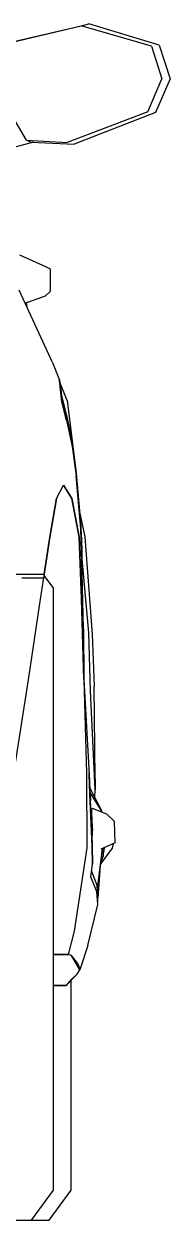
# Model space of a CAD drawing. Header units: millimetres. Extents: x 1343 to 64046, y 44602 to 77982.
# Drawn here: x 25693 to 25838, y 54953 to 56138 of the extents above; entities that cross this region are included whole.
import ezdxf

# ---------------------------------------------------------------- set-up
doc = ezdxf.new("R2010")
doc.units = ezdxf.units.MM

# ---------------------------------------------------------------- blocks, each defined once
blk = doc.blocks.new('A$C1A2B2C3E')
for p, q in [((1645.4, 1167.4), (1713.7, 1183.6)), ((1649.7, 1168.6), (1713.7, 1183.6)), ((1713.7, 1183.6), (1721.4, 1185.3)), ((1713.7, 1183.6), (1713.7, 1183.6)), ((1783.5, 1163.3), (1713.7, 1183.6)), ((1783.4, 1163.3), (1713.7, 1183.6)), ((1791, 1164.4), (1721.4, 1185.3)), ((1783.4, 1163.3), (1793.9, 1130.9)), ((1783.5, 1163.3), (1793.9, 1130.9)), ((1791, 1164.4), (1802, 1131)), ((1780, 1098.4), (1793.9, 1130.9)), ((1780, 1098.4), (1793.9, 1130.9)), ((1802, 1131), (1787.3, 1097.5)), ((1659.5, 1070), (1633.3, 1114.6)), ((1659.5, 1070), (1633.4, 1114.6)), ((1780, 1098.4), (1699.7, 1068)), ((1780, 1098.4), (1699.7, 1068)), ((1787.3, 1097.5), (1706.7, 1066.2)), ((1666.6, 1068.1), (1637.2, 1060.4)), ((1659.5, 1070), (1659.5, 1070)), ((1659.5, 1070), (1664.3, 1068.2)), ((1659.5, 1070), (1699.7, 1068)), ((1664.3, 1068.2), (1706.7, 1066.2)), ((1652.6, 956.5), (1678.3, 945)), ((1678.3, 945), (1682.9, 942.8)), ((1682.8, 942.8), (1682.9, 942.8)), ((1682.9, 942.8), (1682.9, 920.1)), ((1685.4, 849.9), (1652.4, 921.5)), ((1658.3, 908.6), (1678.3, 916)), ((1678.3, 916), (1682.9, 920.1)), ((1682.8, 920.1), (1682.9, 920.1)), ((1659.1, 908.9), (1659.4, 906.3)), ((1660.1, 904.8), (1659.6, 909.1)), ((1685.4, 849.9), (1692.1, 832.4)), ((1694.7, 810.9), (1692.1, 832.4)), ((1692.1, 832.4), (1694.7, 815.6)), ((1692.1, 832.4), (1692.1, 832.4)), ((1692.1, 832.4), (1694.7, 810.9)), ((1700, 812.3), (1692.4, 830.9)), ((1694.7, 815.6), (1699.1, 797.2)), ((1699.1, 792.6), (1694.7, 810.9)), ((1694.7, 810.9), (1699.1, 792.6)), ((1700, 812.3), (1708.9, 740.3)), ((1699.1, 797.2), (1704.8, 771.4)), ((1699.1, 792.6), (1704.8, 766.7)), ((1704.8, 771.4), (1708.9, 740.3)), ((1704.8, 766.7), (1704.8, 766.7)), ((1704.8, 766.7), (1708.9, 737.5)), ((1708.9, 740.3), (1713.3, 687.7)), ((1713.3, 684.9), (1708.9, 737.5)), ((1708.9, 737.5), (1708.9, 737.4)), ((1689.2, 715.2), (1696.1, 728.3)), ((1696.1, 728.3), (1704.4, 715.2)), ((1704.5, 715.2), (1696.1, 728.3)), ((1682.8, 676.6), (1689.2, 715.2)), ((1689.2, 715.2), (1682.8, 676.6)), ((1711.8, 676.7), (1704.4, 715.2)), ((1704.5, 715.2), (1711.7, 676.7)), ((1712.1, 701.8), (1717.4, 677.1)), ((1713.3, 687.7), (1714.8, 644.2)), ((1714, 676.6), (1713.3, 687.7)), ((1677, 640.1), (1682.8, 676.6)), ((1682.8, 676.6), (1677, 640.1)), ((1714.1, 615.5), (1711.7, 676.7)), ((1711.8, 676.7), (1714.1, 615.5)), ((1714.8, 641.5), (1713.3, 684.9)), ((1713.3, 684.9), (1714.8, 641.5)), ((1714, 676.6), (1714.8, 644.2)), ((1717.4, 677.1), (1724.6, 580.7)), ((1714.6, 655.2), (1714.6, 655.3)), ((1721.3, 582), (1714.6, 655.2)), ((1714.6, 655.2), (1714.6, 655.2)), ((1714.8, 641.5), (1714.8, 644.2)), ((1714.8, 644.2), (1714.8, 644.2)), ((1716, 586), (1714.8, 641.5)), ((1714.8, 641.5), (1714.8, 641.3)), ((1622.6, 640.1), (1677, 640.1)), ((1654.9, 636.4), (1676.4, 636.4)), ((1676.4, 636.4), (1673.1, 615.3)), ((1676.4, 636.4), (1673.1, 615.3)), ((1677, 640.1), (1676.4, 636.4)), ((1676.8, 638.8), (1686.2, 625.8)), ((1686.2, 29.8), (1686.2, 625.8)), ((1673.1, 615.3), (1661.1, 535.5)), ((1673.1, 615.3), (1661.2, 535.5)), ((1714.1, 615.5), (1716.3, 535.8)), ((1716.3, 535.8), (1714.1, 615.5)), ((1716, 586), (1716.3, 535.8)), ((1723, 524.5), (1721.3, 582)), ((1721.3, 582), (1721.3, 582)), ((1724.6, 580.7), (1726.6, 529.2)), ((1661.2, 535.5), (1646.7, 442.4)), ((1661.1, 535.5), (1646.7, 442.4)), ((1716.3, 535.8), (1718.9, 443)), ((1716.3, 535.8), (1718.9, 443)), ((1716.3, 535.8), (1721.7, 441.7)), ((1727.5, 426.2), (1723, 524.5)), ((1723, 524.5), (1723, 524.5)), ((1726.6, 529.4), (1726.6, 529.2)), ((1727.7, 437.1), (1726.6, 529.2)), ((1718.9, 443), (1719.2, 368.8)), ((1721.6, 443.6), (1721.7, 443.2)), ((1721.7, 443.2), (1722.2, 423.8)), ((1723.2, 415.7), (1721.7, 443.2)), ((1722.2, 422.4), (1721.7, 441.7)), ((1721.7, 441.7), (1722.2, 422.4)), ((1734.1, 405.4), (1722.5, 428.5)), ((1727.7, 437.1), (1727.6, 426.2)), ((1722.2, 423.8), (1724.5, 372.2)), ((1724.5, 370.7), (1722.2, 422.4)), ((1722.2, 422.4), (1724.5, 370.7)), ((1734.5, 404.7), (1722.8, 423.6)), ((1727.4, 418.7), (1727.6, 426.2)), ((1724.2, 407.7), (1725, 407.8)), ((1724.2, 403.3), (1724.2, 407.7)), ((1725.1, 389.4), (1724.2, 403.3)), ((1739.2, 402.3), (1725, 407.8)), ((1734.6, 404.1), (1734.5, 404.7)), ((1739.2, 402.3), (1746.8, 394.9)), ((1747.5, 373.8), (1746.8, 394.9)), ((1724.5, 372.2), (1725.1, 389.4)), ((1725.3, 386.1), (1725.1, 389.4)), ((1719.2, 368.8), (1706.9, 286.2)), ((1725.1, 352.8), (1724.5, 372.2)), ((1724.5, 372.2), (1724.5, 372.1)), ((1725.1, 352.8), (1724.5, 370.7)), ((1724.5, 370.7), (1725.1, 352.8)), ((1729.5, 325.8), (1735, 367.9)), ((1729.5, 325.6), (1735.1, 367.9)), ((1744.5, 368.5), (1733.1, 353.3)), ((1747.5, 373.8), (1733.3, 367.7)), ((1734.9, 367.7), (1733.7, 367.9)), ((1735.6, 368.7), (1734.9, 367.7)), ((1736.6, 369.1), (1736.2, 365.9)), ((1745.4, 372.9), (1744.5, 368.5)), ((1733.2, 353.9), (1735.8, 361.4)), ((1735.8, 361.4), (1736.2, 365.9)), ((1723.2, 340.1), (1725.1, 352.8)), ((1724, 345.7), (1729.2, 331.9)), ((1725.1, 352.8), (1725.1, 352.8)), ((1732.2, 346.5), (1730.3, 319.2)), ((1729.2, 325.3), (1723.2, 340.1)), ((1729.2, 331.9), (1729.5, 325.8)), ((1730.3, 312.6), (1729.2, 325.3)), ((1729.5, 325.6), (1730.3, 319.2)), ((1720.5, 272.2), (1730.3, 312.6)), ((1730.3, 312.6), (1730.3, 319.2)), ((1706.9, 286.2), (1700.8, 263.3)), ((1706.9, 286.2), (1700.8, 263.3)), ((1700.8, 263.3), (1686.2, 263.3)), ((1686.2, 263.3), (1700.8, 263.3)), ((1704.3, 262.1), (1700.8, 263.3)), ((1704.3, 262.1), (1700.8, 263.3)), ((1712.4, 248), (1704.3, 262.1)), ((1710.5, 254.3), (1704.3, 262.1)), ((1720.5, 272.2), (1712.4, 248)), ((1705.6, 259.8), (1705.7, 260.4)), ((1710.5, 254.3), (1712.4, 248)), ((1698.9, 232.6), (1709.4, 243.2)), ((1703.6, 238.1), (1698.9, 232.6)), ((1709.4, 243.2), (1703.6, 238.1)), ((1703.8, 29.8), (1703.8, 237.6)), ((1709.4, 243.2), (1712.4, 248)), ((1698.9, 232.6), (1686.2, 232.6)), ((1686.2, 232.5), (1698.9, 232.6)), ((1664.6, 0), (1686.2, 29.8)), ((1682.1, 0), (1703.8, 29.8)), ((1451, 0), (1682.1, 0))]:
    blk.add_line(p, q)

msp = doc.modelspace()

# ---------------------------------------------------------------- block references
msp.add_blockref('A$C1A2B2C3E', (24036.5, 54953))

doc.saveas('drawing.dxf')
